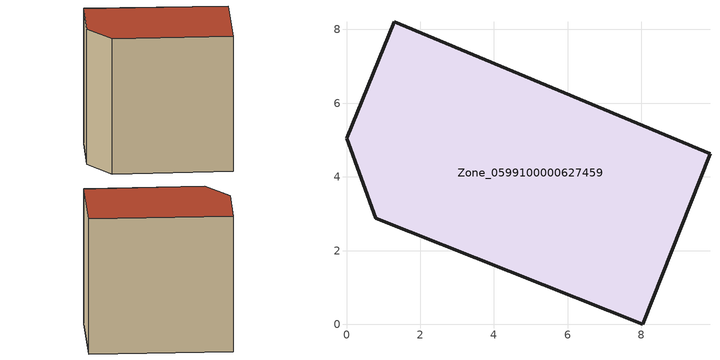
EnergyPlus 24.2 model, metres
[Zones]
Zone_0599100000627459
 floor ground (C_G): 1.3,8.21 9.86,4.63 8.03,0 0.8,2.88 0,5.05 z0
 wall outside (C_F): 9.86,4.63 1.3,8.21 0,5.05 0.8,2.88 8.03,0 9.86,4.63 z0:9.41
 roof outside (C_R): 8.03,0 9.86,4.63 1.3,8.21 0,5.05 0.8,2.88 z9.41
[BUILDING]
Pand.0599100000627459: North Axis=0; Terrain=City; Loads Convergence Tolerance Value=0.04; Temperature Convergence Tolerance Value=0.4; Solar Distribution=FullExterior; Maximum Number of Warmup Days=25; Minimum Number of Warmup Days=1
[Site:Location]
Rotterdam.The.Hague.AP_ZH_NLD Design_Conditions: Latitude=51.96; Longitude=4.45; Time Zone=1; Elevation=-4.5
[SITE:GROUNDTEMPERATURE:BUILDINGSURFACE]
18, 18, 18, 18, 18, 18, 18, 18, 18, 18, 18, 18
[MATERIAL] Thermal Absorptance=0.9; Solar Absorptance=0.7; Visible Absorptance=0.7
Name | Roughness | Thickness | Conductivity | Density | Specific Heat
G.TC.1946 | MediumSmooth | 0.15 | 1 | 540 | 1210
F.TC.1946 | Rough | 0.3 | 0.857143 | 1920 | 840
R.TC.1946 | MediumRough | 0.2 | 0.909091 | 1500 | 1000
[CONSTRUCTION]
C_G: G.TC.1946
C_F: F.TC.1946
C_R: R.TC.1946
[ZONE]
Zone_0599100000627459: Type=1; Multiplier=1; Ceiling Height=Autocalculate; Volume=Autocalculate; Floor Area=autocalculate; Part of Total Floor Area=Yes
[ZONEINFILTRATION:DESIGNFLOWRATE]
Infil_Zone_0599100000627459: Zone or ZoneList or Space or SpaceList=Zone_0599100000627459; Schedule=AlwaysOn; Design Flow Rate Calculation Method=Flow/Area; Flow Rate per Floor Area=0.003; Constant Term Coefficient=1; Temperature Term Coefficient=0; Velocity Term Coefficient=0; Velocity Squared Term Coefficient=0
[HVACTEMPLATE:ZONE:IDEALLOADSAIRSYSTEM]
Zone_0599100000627459: Maximum Heating Supply Air Temperature=50; Minimum Cooling Supply Air Temperature=13; Maximum Heating Supply Air Humidity Ratio=0.0156; Minimum Cooling Supply Air Humidity Ratio=0.0077; Heating Limit=NoLimit; Cooling Limit=NoLimit; Dehumidification Control Type=ConstantSensibleHeatRatio; Cooling Sensible Heat Ratio=0.7; Dehumidification Setpoint=60; Humidification Control Type=None; Humidification Setpoint=30; Outdoor Air Method=None; Outdoor Air Flow Rate per Person=0.00944; Outdoor Air Flow Rate per Zone Floor Area=0; Outdoor Air Flow Rate per Zone=0; Demand Controlled Ventilation Type=None; Outdoor Air Economizer Type=NoEconomizer; Heat Recovery Type=None; Sensible Heat Recovery Effectiveness=0.7; Latent Heat Recovery Effectiveness=0.65
[ZONECONTROL:THERMOSTAT]
ThermostatControl_Zone_0599100000627459: Zone or ZoneList=Zone_0599100000627459; Control Type Schedule=DualSetpointControlType; Control 1=Thermostat_Zone_0599100000627459; Temperature Difference Between Cutout And Setpoint=0
[THERMOSTATSETPOINT:DUALSETPOINT]
Thermostat_Zone_0599100000627459: Heating Setpoint Temperature Schedule=HeatingSetpoint_Zone_0599100000627459; Cooling Setpoint Temperature Schedule=CoolingSetpoint_Zone_0599100000627459
[SCHEDULE:COMPACT]
HeatingSetpoint_Zone_0599100000627459: Through: 12/31, For: AllDays, Until: 24:00, 21
CoolingSetpoint_Zone_0599100000627459: Through: 12/31, For: AllDays, Until: 24:00, 24
DualSetpointControlType: Through: 12/31, For: AllDays, Until: 24:00, 4
AlwaysOn: Through: 12/31, For: AllDays, Until: 24:00, 1
